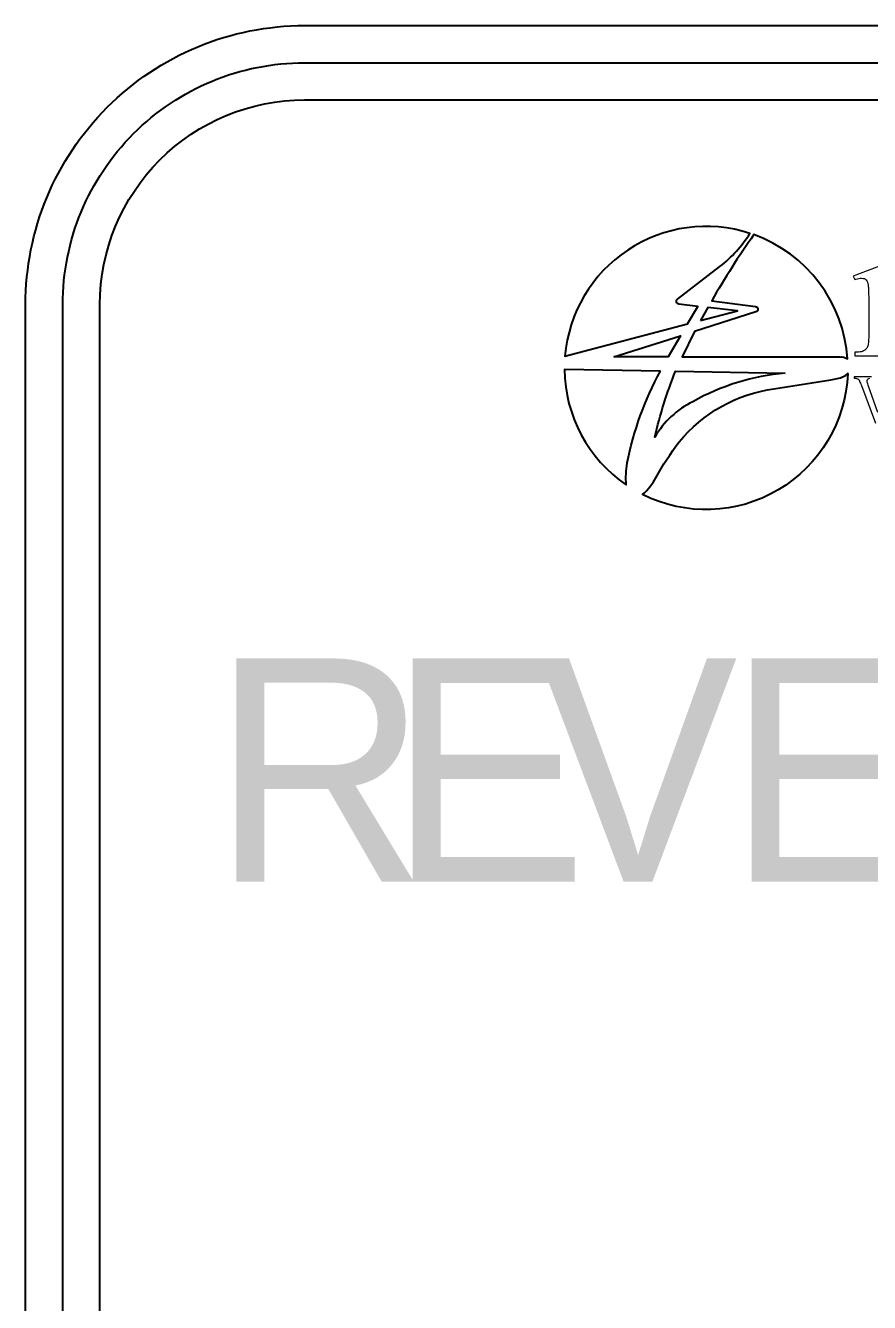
# Model space of a CAD drawing. Extents: x 135 to 255, y 133 to 270.
# Drawn here: x 135.3 to 180.7, y 201.2 to 269.9 of the extents above; entities that cross this region are included whole.
import ezdxf

# ---------------------------------------------------------------- set-up
doc = ezdxf.new("R2010")
doc.units = 0
doc.layers.add('L25', color=1, linetype='CONTINUOUS')
doc.layers.add('L35', color=3, linetype='CONTINUOUS')
doc.styles.add('CSERIES', font='Cseries.shx')

# ---------------------------------------------------------------- blocks, each defined once
blk = doc.blocks.new('BLK11')
at = {"layer": 'L35', "style": 'CSERIES'}
for s, p in [('R', (0, 0)), ('E', (9.476, 0)), ('V', (17.547, 0)), ('E', (27.686, 0))]:
    blk.add_text(s, height=12, dxfattribs=at).set_placement(p)
blk = doc.blocks.new('MRWAlogo')
at = {"layer": 'L25'}
blk.add_line((36.08, 19.85), (36.16, 19.85), dxfattribs=at)
for points in [[(20.29, 31.58, 0.08193), (24.19, 35.91, 0.483543), (0.15, 19.95), (16.09, 24.14), (17.43, 26.41), (14.95, 26.7, -0.674144), (14.77, 27.35)], [(24.9, 26.41, -0.814157), (24.97, 25.69), (17, 23.17), (15.38, 19.85), (33.38, 19.85), (35.91, 19.87), (36.38, 19.81), (36.78, 19.64), (36.86, 19.58, 0.299428), (24.69, 35.74, 0.023112), (19.22, 27.15)], [(12.55, 18.01), (0.09, 18.21, 0.244675), (8.1, 3.22, -0.055463), (8.23, 6.07, -0.075795)], [(27.31, 15.71), (34.7, 16.87), (35.96, 17.12), (36.59, 17.43), (36.89, 17.69, -0.545313), (10.24, 1.96, 0.081387), (11.95, 4.14, -0.034575), (14.99, 8.8, -0.188123)], [(28.77, 17.75, 0.107426), (16.77, 14.03, 0.151115), (11.84, 9.43, -0.042167), (14.52, 17.98)]]:
    blk.add_lwpolyline(points, format="xyb", close=True, dxfattribs=at)
at = {"layer": 'L25', "lineweight": 0}
for points in [[(41.22, 31.73), (37.61, 30.34), (37.81, 29.89), (37.95, 29.94), (38.15, 30), (38.34, 30.05), (38.52, 30.07), (38.68, 30.08), (38.89, 30.06), (39.07, 30.02), (39.22, 29.93), (39.28, 29.88), (39.37, 29.74), (39.45, 29.57), (39.51, 29.36), (39.51, 29.35), (39.53, 29.25), (39.54, 29.14), (39.56, 29.02), (39.57, 28.88), (39.58, 28.73), (39.59, 28.56), (39.6, 28.37), (39.61, 28.17), (39.61, 27.95), (39.62, 27.72), (39.62, 27.47), (39.62, 27.21), (39.62, 26.93), (39.62, 22.58), (39.62, 22.37), (39.61, 22.13), (39.6, 21.91), (39.58, 21.72), (39.56, 21.54), (39.53, 21.39), (39.5, 21.27), (39.45, 21.16), (39.45, 21.16), (39.36, 20.99), (39.24, 20.84), (39.11, 20.72), (38.96, 20.63), (38.95, 20.62), (38.82, 20.57), (38.67, 20.53), (38.5, 20.5), (38.3, 20.47), (38.07, 20.46), (37.81, 20.45), (37.81, 20.01), (43.72, 20.01)], [(40.81, 12.61), (39.6, 16.05), (39.55, 16.19), (39.49, 16.35), (39.45, 16.48), (39.42, 16.59), (39.41, 16.68), (39.4, 16.74), (39.4, 16.79), (39.44, 16.9), (39.53, 16.99), (39.53, 17), (39.63, 17.05), (39.75, 17.09)], [(40, 17.26), (37.73, 17.26), (37.73, 17.1), (37.78, 17.1), (37.93, 17.08), (38.05, 17.06), (38.15, 17.02), (38.23, 16.96), (38.32, 16.88), (38.4, 16.77), (38.41, 16.75), (38.44, 16.68), (38.48, 16.59), (38.53, 16.46), (38.59, 16.31), (38.66, 16.13), (40.48, 11.26)]]:
    blk.add_lwpolyline(points, dxfattribs=at)
at = {"layer": 'L25'}
for points in [[(17.74, 24.57), (22.55, 25.83), (18.71, 26.27)], [(6.51, 19.85), (15.18, 22.59), (13.55, 19.85)]]:
    blk.add_lwpolyline(points, close=True, dxfattribs=at)

msp = doc.modelspace()

# ---------------------------------------------------------------- linework, layer by layer
at = {"layer": 'L35'}
for points in [[(135.329, 164.851), (135.329, 254.851, -0.414214), (150.329, 269.851), (240.329, 269.851, -0.414214), (255.329, 254.851), (255.329, 164.851, -0.414214), (240.329, 149.851), (150.329, 149.851, -0.414214)], [(137.329, 164.851), (137.329, 254.851, -0.414214), (150.329, 267.851), (240.329, 267.851, -0.414214), (253.329, 254.851), (253.329, 164.851, -0.414214), (240.329, 151.851), (150.329, 151.851, -0.414214)], [(139.329, 164.851), (139.329, 254.851, -0.414214), (150.329, 265.851), (240.329, 265.851, -0.414214), (251.329, 254.851), (251.329, 164.851, -0.414214), (240.329, 153.851), (150.329, 153.851, -0.414214)]]:
    msp.add_lwpolyline(points, format="xyb", close=True, dxfattribs=at)

# ---------------------------------------------------------------- block references
at = {"layer": 'L25', "xscale": 0.4136672638035128, "yscale": 0.413667263803516, "zscale": 0.4136672638035157}
msp.add_blockref('MRWAlogo', (164.262, 243.824), dxfattribs=at)
at = {"layer": 'L35'}
msp.add_blockref('BLK11', (145.351, 223.824), dxfattribs=at)

doc.saveas('drawing.dxf')
